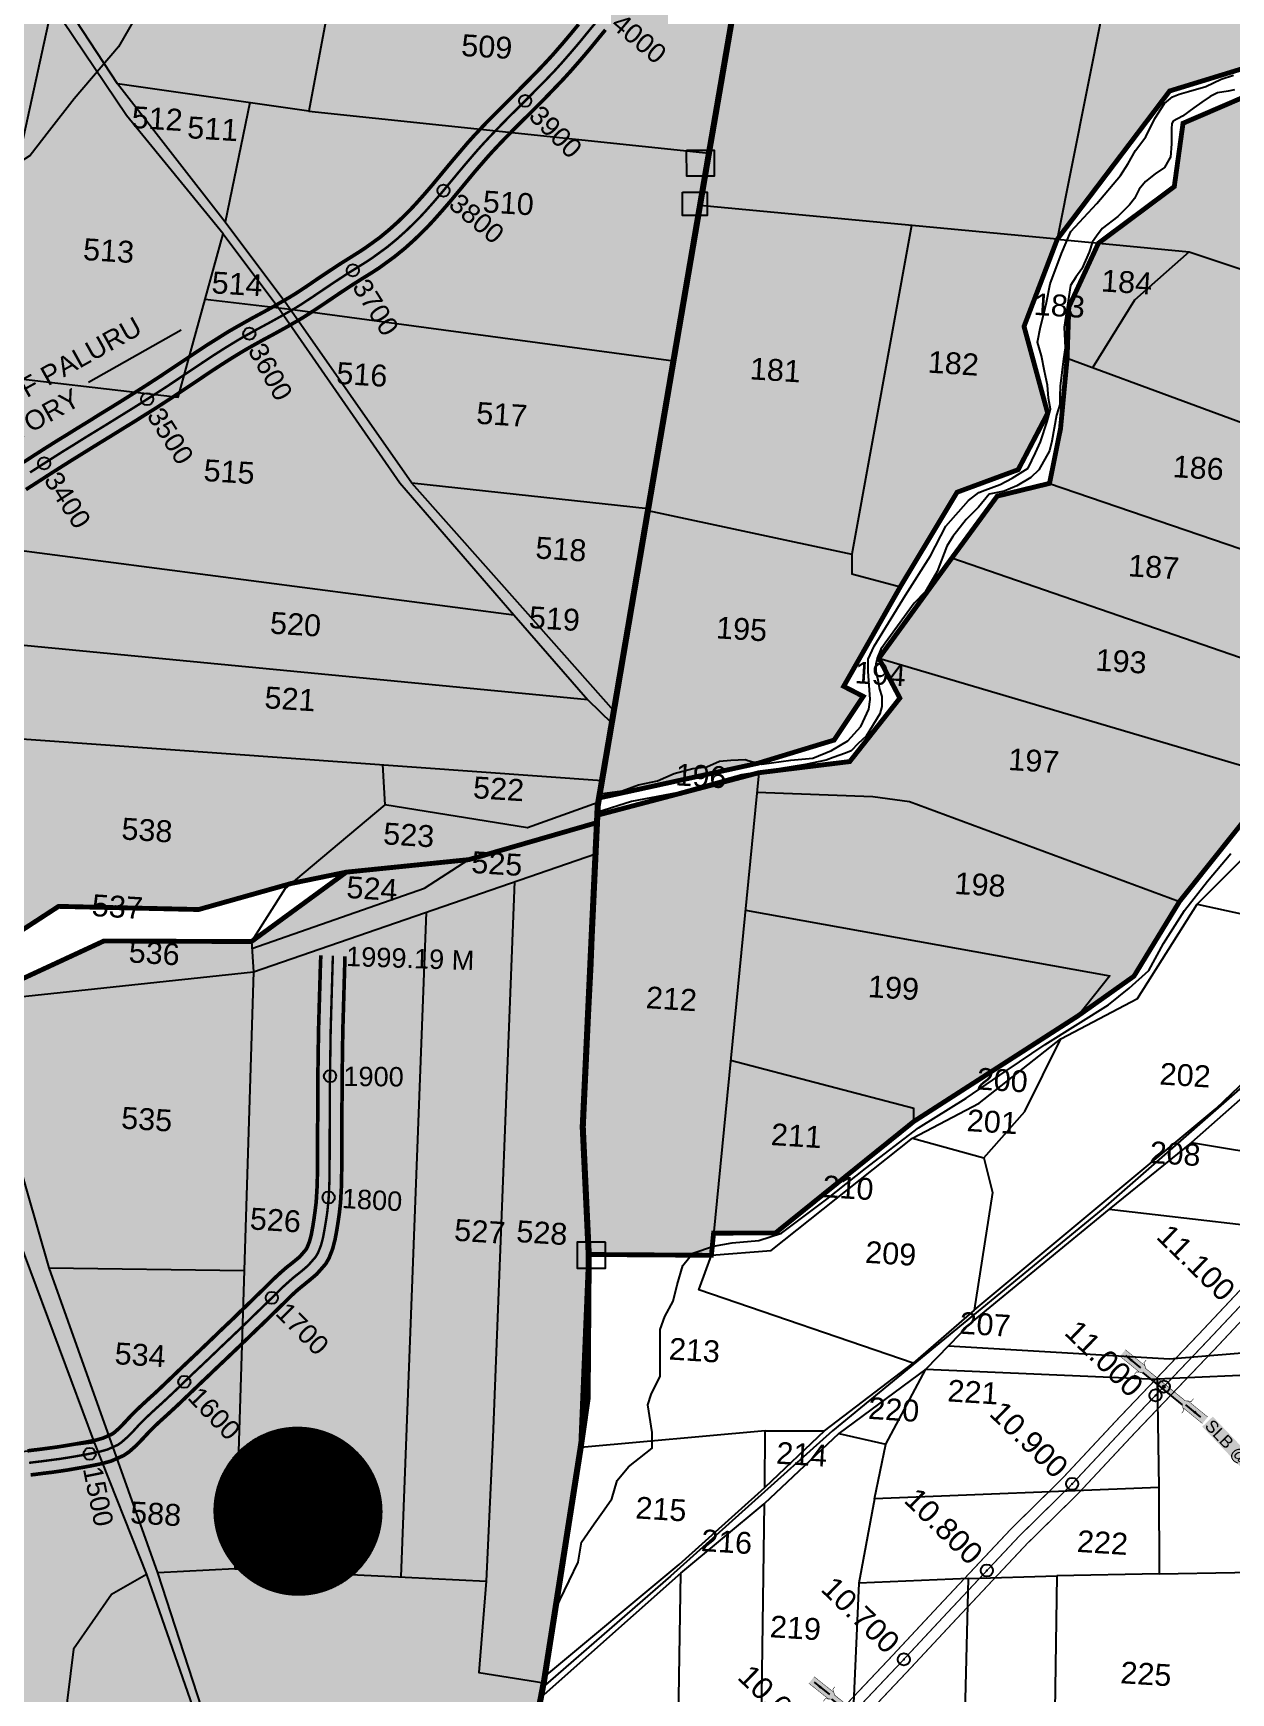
# Model space of a CAD drawing. Header units: inches. Extents: x 201618 to 222325, y 1599056 to 1612709.
# Drawn here: x 206832 to 207819, y 1606445 to 1607812 of the extents above; entities that cross this region are included whole.
import ezdxf
from ezdxf.enums import TextEntityAlignment as Align

# ---------------------------------------------------------------- set-up
doc = ezdxf.new("R2010")
doc.units = ezdxf.units.IN
doc.header["$LTSCALE"] = 15
doc.header["$MEASUREMENT"] = 0
doc.header["$PDMODE"] = 32
doc.header["$PDSIZE"] = 10
doc.linetypes.add('ACAD_ISO02W100', pattern=[15, 12, -3])
doc.linetypes.add('HIDDEN2', pattern=[0.1875, 0.125, -0.0625])
for name, color, linetype in [('CANAL1', 7, 'Continuous'), ('CHANAGE', 1, 'Continuous'), ('CSMark', 72, 'Continuous'), ('PAPER SIZE', 5, 'Continuous'), ('PLOT', 7, 'Continuous'), ('PLOTS NO', 7, 'Continuous'), ('ROAD', 1, 'Continuous'), ('STREAM', 4, 'Continuous'), ('STREAMS', 4, 'Continuous'), ('STRUCTURE', 5, 'Continuous'), ('text2', 7, 'Continuous'), ('VILLAGE BOUNDARY STONES', 1, 'Continuous'), ('VILLAGE BOUNDAY', 5, 'Continuous'), ('WUA-12', 3, 'Continuous')]:
    doc.layers.add(name, color=color, linetype=linetype)
doc.styles.get("Standard").update_dxf_attribs({"font": 'arial.ttf'})
doc.dimstyles.get("Standard").update_dxf_attribs({"dimtxt": 0.18, "dimasz": 0.18, "dimexe": 0.18, "dimexo": 0.0625, "dimgap": 0.09, "dimtad": 0, "dimtih": 1, "dimtoh": 1, "dimdec": 4, "dimzin": 0, "dimdsep": 46, "dimtxsty": 'Standard', "dimcen": 0.09, "dimadec": 0, "dimazin": 0, "dimtfac": 1, "dimtdec": 4, "dimtofl": 0, "dimtmove": 0, "dimatfit": 3, "dimfxl": 1, "dimtolj": 1, "dimtzin": 0, "dimarcsym": 0})

# ---------------------------------------------------------------- blocks, each defined once
blk = doc.blocks.new('SLB')
at = {"layer": 'STRUCTURE'}
h = blk.add_hatch(dxfattribs=at)
h.set_pattern_fill('DOTS', color=6, scale=20, angle=320.3722, style=0)
h.set_pattern_definition([(320.372247934, (-159.4327, -72.9564), (1.2786241598, 0.5641323054), [0, -1.25])])
h.paths.add_polyline_path([(769699.5, 1706871.1), (769699.5, 1706861.1), (769729.1, 1706861.1), (769732.1, 1706863.1), (769792.1, 1706863.1), (769795.1, 1706861.1), (769824.7, 1706861.1), (769824.7, 1706871.1), (769795.1, 1706871.1), (769792.1, 1706869.1), (769732.1, 1706869.1), (769729.1, 1706871.1)])
at = {"layer": 'STRUCTURE', "color": 6, "linetype": 'ACAD_ISO02W100', "ltscale": 0.5, "const_width": 0.5}
for points in [[(769699.5, 1706871.1), (769729.1, 1706871.1)], [(769795.1, 1706871.1), (769824.7, 1706871.1)], [(769699.5, 1706861.1), (769729.1, 1706861.1)], [(769795.1, 1706861.1), (769824.7, 1706861.1)]]:
    blk.add_lwpolyline(points, dxfattribs=at)
at = {"layer": 'STRUCTURE', "color": 6, "const_width": 0.628}
for points in [[(769726.1, 1706877.1), (769726.1, 1706873.1), (769732.1, 1706869.1), (769792.1, 1706869.1), (769798.1, 1706873.1), (769798.1, 1706877.1)], [(769726.1, 1706855.1), (769726.1, 1706859.1), (769732.1, 1706863.1), (769792.1, 1706863.1), (769798.1, 1706859.1), (769798.1, 1706855.1)]]:
    blk.add_lwpolyline(points, dxfattribs=at)
at = {"layer": 'STRUCTURE', "color": 6}
blk.add_lwpolyline([(769732.1, 1706863.1), (769792.1, 1706863.1)], dxfattribs=at)
blk.add_lwpolyline([(769732.1, 1706863.1), (769792.1, 1706863.1)], dxfattribs=at)
at = {"layer": 'STRUCTURE', "color": 0}
blk.add_circle((769762.1, 1706866.1), 1.24, dxfattribs=at)
for points in [[(769703.8, 1706866), (769726.7, 1706866)], [(769818.6, 1706865.8), (769795.7, 1706865.8)]]:
    blk.add_leader(points, dimstyle='Standard', override={"dimasz": 10, "dimgap": 0.09, "dimtad": 0}, dxfattribs=at)

msp = doc.modelspace()

# ---------------------------------------------------------------- hatches: boundary and pattern name
at = {"layer": 'PLOTS NO', "true_color": 0x105689}
h = msp.add_hatch(color=146, dxfattribs=at)
h.dxf.hatch_style = 1
h.paths.add_polyline_path([(207298.5, 1607182.2), (207301, 1607196.7), (207309.4, 1607244.2), (207338.8, 1607419.1), (207359.9, 1607542.5), (207381.7, 1607670.4), (207389.1, 1607713.4), (207408.8, 1607827.8), (207436.1, 1607945.6), (207453.6, 1607964.4), (207461.2, 1607982.9), (207461.7, 1607997.8), (207462.3, 1608021.1), (207465.9, 1608047.8), (207477.2, 1608092.5), (207499.6, 1608302.5), (207550.5, 1608274.7), (207580.7, 1608363.2), (207629.1, 1608349.1), (207644.5, 1608418.7), (207644.6, 1608423.9), (207686.2, 1608616.8), (207702.1, 1608634.3), (207725.9, 1608634.1), (207740.1, 1608635.7), (207744.1, 1608644.4), (207752.8, 1608649.5), (207773.9, 1608653.6), (207782.6, 1608655.7), (207786.3, 1608661.7), (207808.8, 1608674.3), (207838.3, 1608683.3), (207844.2, 1608693.8), (207847.8, 1608714.6), (207851.3, 1608740.3), (207858.1, 1608759.2), (207875.1, 1608772.6), (207883.1, 1608791.9), (207893.3, 1608807.5), (207900.4, 1608809.8), (207914.3, 1608810), (207923.2, 1608809.9), (207944, 1608808.7), (207958.6, 1608812.2), (207968, 1608812.2), (207987.3, 1608809.3), (207997.3, 1608807.6), (208007.6, 1608809), (208019.5, 1608813.9), (208031.8, 1608820.7), (208042, 1608820.4), (208057.1, 1608820.4), (208069.2, 1608821.3), (208093.7, 1608832.5), (208108.1, 1608832.5), (208121.9, 1608830.6), (208147.4, 1608833.5), (208173.7, 1608835.4), (208207.1, 1608836.1), (208234.9, 1608844), (208250.3, 1608840.5), (208270.5, 1608840.8), (208284.8, 1608843.6), (208310.2, 1608855.8), (208338.8, 1608871.7), (208365.3, 1608862.8), (208443.3, 1608928.6), (208550.8, 1609003.3), (208654.1, 1609029.5), (208852, 1608972.2), (208924, 1608972.5), (209018.8, 1608843.9), (209071.6, 1608732.1), (209058.2, 1608649.3), (209035.3, 1608653.8), (209025.3, 1608647.8), (208999.5, 1608655.4), (208968, 1608650), (208934.3, 1608636.3), (208905.7, 1608620.7), (208883.9, 1608610.3), (208878.5, 1608601.2), (208874.1, 1608597), (208857.9, 1608594.1), (208847.7, 1608591.9), (208817.1, 1608566), (208781.5, 1608554), (208737.4, 1608520.9), (208732.3, 1608513), (208723.3, 1608498.3), (208718.3, 1608488), (208712.4, 1608480.9), (208704.5, 1608477.9), (208686.6, 1608478.2), (208678.8, 1608477.1), (208661.4, 1608469.9), (208651.6, 1608460.8), (208646.9, 1608450.7), (208644.4, 1608440.6), (208637.7, 1608429.7), (208634.2, 1608423.6), (208632.2, 1608414.2), (208631.2, 1608396.2), (208709.3, 1608390.2), (208628.4, 1607995.2), (208576.4, 1607981.7), (208548.5, 1607981.7), (208456, 1607954.9), (208284.1, 1607963.1), (208235.5, 1607959.5), (208099.5, 1607854.6), (208036.5, 1607767.2), (208006.8, 1607752.6), (207858.1, 1607792.1), (207768.7, 1607764.7), (207676.1, 1607642.5), (207648.7, 1607570.7), (207668.2, 1607499.2), (207643.9, 1607452.7), (207593.5, 1607434.1), (207546.8, 1607356.3), (207500.1, 1607274.2), (207516.2, 1607265.9), (207492.2, 1607229.9), (207429.4, 1607210.8)])
at = {"layer": 'PLOTS NO', "true_color": 0xafd9aa}
h = msp.add_hatch(dxfattribs=at)
h.set_pattern_fill('ANSI31', color=9)
h.set_pattern_definition([(45, (0, 0), (-0.088388347648, 0.088388347648), [])])
h.paths.add_polyline_path([(206772.6, 1607040.4), (206707.5, 1607240), (206656.7, 1607433.3), (206639.9, 1607543.8), (206628.1, 1607622.4), (206554.1, 1608006.3), (206526.3, 1608068.2), (206513.6, 1608096.4), (206507, 1608232.5), (206579.6, 1608224.8), (206610.5, 1608182.6), (206621.3, 1608184), (206657.4, 1608285.3), (206774.3, 1608241.5), (206797.5, 1608325), (206844.9, 1608491.3), (206883.4, 1608635.4), (207009.9, 1608580.5), (207173.5, 1608532.5), (207225, 1608525.4), (207301.4, 1608499.1), (207419.1, 1608468.8), (207487.9, 1608454), (207476.5, 1608429), (207449.4, 1608133.8), (207429.9, 1607992.5), (207408.8, 1607827.8), (207389.1, 1607713.4), (207381.7, 1607670.4), (207359.9, 1607542.5), (207338.8, 1607419.1), (207309, 1607243.8), (207297.9, 1607178.4), (207296.8, 1607161.9), (207191.2, 1607131.4), (207090.3, 1607121.1), (207045, 1607111.8), (206968.6, 1607090.3), (206853.2, 1607092.9)])
at = {"layer": 'PLOTS NO', "true_color": 0xc7c8ca}
h = msp.add_hatch(color=9, dxfattribs=at)
h.dxf.hatch_style = 1
h.paths.add_polyline_path([(207290, 1606806.1), (207285.1, 1606911.1), (207292, 1607044), (207295.6, 1607136.3), (207296.8, 1607161.9), (207297.1, 1607168), (207430.2, 1607203), (207505.1, 1607212.2), (207546.4, 1607264.5), (207529.1, 1607297.3), (207589.2, 1607379.9), (207626.6, 1607430.9), (207669.7, 1607441.4), (207678.8, 1607486.6), (207684.2, 1607544.3), (207685.6, 1607586.6), (207710, 1607639.3), (207772.5, 1607685.9), (207779.7, 1607738.1), (207857.5, 1607771.6), (207974.8, 1607709.6), (208015.4, 1607718), (208068.9, 1607768.5), (208109.3, 1607821.2), (208153.7, 1607880.1), (208217.8, 1607899.1), (208272.8, 1607920), (208312.7, 1607917.5), (208321, 1607912.8), (208378.8, 1607917.5), (208487.7, 1607924.5), (208608.2, 1607945.3), (208714.3, 1607916.4), (208700.6, 1607878.5), (208657.9, 1607804), (208611.8, 1607708.2), (208548, 1607738.9), (208502.5, 1607695), (208459.2, 1607603.5), (208402.1, 1607575.8), (208310.7, 1607608.9), (208274.4, 1607619.6), (208202.9, 1607602.2), (208188.7, 1607573.8), (208163, 1607541.4), (208126.9, 1607454.1), (208007.7, 1607438.7), (207961.6, 1607405.6), (207919.3, 1607341), (207864.5, 1607284.8), (207841, 1607205.2), (207828.6, 1607161.8), (207776.8, 1607096.9), (207739.3, 1607035.4), (207692.9, 1607002.5), (207557.9, 1606915.7), (207443.9, 1606823.8), (207392.9, 1606823.7), (207391.1, 1606805.4)])
at = {"layer": 'PLOTS NO', "true_color": 0xfeeab9}
h = msp.add_hatch(color=254, dxfattribs=at)
h.dxf.hatch_style = 1
h.paths.add_polyline_path([(205979.5, 1606260.4), (206034.4, 1606504.7), (206063.4, 1606602.7), (206088.8, 1606747.8), (206095.4, 1606767.2), (206159.4, 1606820.4), (206378.9, 1606740.7), (206428.6, 1606755.6), (206487.4, 1606803.5), (206531.7, 1606865.8), (206657.4, 1606960.1), (206774.1, 1607007.3), (206782.3, 1607014.2), (206890.6, 1607064.4), (207012.1, 1607063.9), (207090.3, 1607121.1), (207191.2, 1607131.4), (207296.8, 1607161.9), (207285.1, 1606911.1), (207290, 1606807), (207283.4, 1606647.1), (207253.3, 1606455.2), (207226.9, 1606316.9), (207204.6, 1606192.4), (207193.8, 1606115.3), (207158.8, 1606117.4), (207056, 1606155.4), (206991.5, 1606178.1), (206964.4, 1606194.1), (206935.5, 1606210.8), (206924.8, 1606215.2), (206910.2, 1606220.2), (206889.5, 1606224.5), (206869.2, 1606228.6), (206835.1, 1606229.1), (206799.9, 1606229.2), (206742.8, 1606228.8), (206699.5, 1606220.1), (206648.3, 1606210.3), (206510.5, 1606198.4), (206368.7, 1606243.9), (206258.6, 1606248.2), (206174.9, 1606251.7), (206128.4, 1606253.6), (206099.8, 1606254), (206047.7, 1606256.8)])
at = {"layer": 'text2'}
h = msp.add_hatch(dxfattribs=at)
h.set_pattern_fill('ANSI31', color=5)
h.set_pattern_definition([(45, (16187.20714, -6083.87053), (-0.088388347648, 0.088388347648), [])])
edge = h.paths.add_edge_path()
edge.add_arc((207050.6, 1606594.7), 69.1, 0, 360)
h.paths.add_polyline_path([(206972, 1606563.7), (207129.3, 1606563.7), (207129.3, 1606625.8), (206972, 1606625.8)], flags=9)

# ---------------------------------------------------------------- linework, layer by layer
at = {"layer": 'CANAL1', "color": 200, "linetype": 'ByBlock', "ltscale": 40, "const_width": 3}
for points in [[(206824.3, 1607458.8), (206833.2, 1607464.6), (206842.1, 1607470.3), (206852.1, 1607476.6), (206860.1, 1607481.5), (206869.1, 1607487.1), (206878.1, 1607492.6), (206887, 1607498.2), (206896, 1607503.7), (206904.9, 1607509.2), (206913.8, 1607514.8), (206922.7, 1607520.4), (206931.5, 1607526.1), (206936.6, 1607529.4), (206949, 1607537.7), (206957.7, 1607543.5), (206966.5, 1607549.4), (206975.4, 1607555.3), (206984.5, 1607561), (206993.6, 1607566.7), (207000.1, 1607570.4), (207012.3, 1607577.3), (207021.6, 1607582.3), (207030.7, 1607587.3), (207043.5, 1607594.7), (207048.4, 1607597.7), (207057.1, 1607603.4), (207065.7, 1607609.3), (207074.5, 1607615.2), (207085, 1607622.1), (207092.5, 1607626.8), (207101.4, 1607632.4), (207105.8, 1607635.3), (207117.9, 1607644), (207125.6, 1607650.4), (207133.2, 1607657.2), (207142.3, 1607666.1), (207147.5, 1607671.7), (207154.4, 1607679.4), (207161.1, 1607687.2), (207167.8, 1607695.3), (207174.5, 1607703.4), (207181.4, 1607711.6), (207190.8, 1607722.6), (207195.5, 1607727.8), (207202.8, 1607735.6), (207210.3, 1607743.3), (207217.8, 1607750.8), (207225.3, 1607758.3), (207232.7, 1607765.7), (207240.1, 1607773.2), (207247.4, 1607780.6), (207254.6, 1607788.2), (207260.3, 1607794.4), (207268.3, 1607803.6), (207275, 1607811.5), (207281.7, 1607819.6)], [(206826.3, 1607436.3), (206835.2, 1607442), (206844, 1607447.7), (206852.9, 1607453.4), (206862.7, 1607459.6), (206870.6, 1607464.5), (206879.6, 1607470.1), (206888.5, 1607475.6), (206897.5, 1607481.1), (206906.5, 1607486.7), (206915.5, 1607492.2), (206924.5, 1607497.9), (206933.5, 1607503.5), (206942.4, 1607509.3), (206947.6, 1607512.7), (206960.1, 1607521), (206968.9, 1607526.9), (206977.6, 1607532.8), (206986.3, 1607538.5), (206995.1, 1607544.1), (207003.9, 1607549.5), (207010, 1607553.1), (207021.9, 1607559.7), (207031.2, 1607564.7), (207040.6, 1607569.9), (207053.8, 1607577.5), (207059.2, 1607580.9), (207068.1, 1607586.8), (207076.9, 1607592.7), (207085.6, 1607598.6), (207095.8, 1607605.3), (207103.1, 1607609.9), (207112.1, 1607615.5), (207117.2, 1607618.8), (207130.1, 1607628.2), (207138.7, 1607635.2), (207146.9, 1607642.6), (207156.6, 1607652.1), (207162.2, 1607658.1), (207169.4, 1607666.2), (207176.4, 1607674.3), (207183.2, 1607682.5), (207189.9, 1607690.6), (207196.6, 1607698.7), (207205.8, 1607709.3), (207210.2, 1607714.2), (207217.3, 1607721.8), (207224.6, 1607729.3), (207231.9, 1607736.7), (207239.4, 1607744.1), (207246.9, 1607751.6), (207254.4, 1607759.1), (207261.8, 1607766.8), (207269.2, 1607774.5), (207275.2, 1607781.1), (207283.5, 1607790.6), (207290.4, 1607798.7), (207297.1, 1607806.9), (207303.8, 1607815.1)], [(206827.6, 1606644.3), (206831.3, 1606644.8), (206838.1, 1606645.6), (206844.8, 1606646.5), (206852.2, 1606647.5), (206857.9, 1606648.4), (206864.5, 1606649.5), (206871.1, 1606650.7), (206876.3, 1606651.6), (206884.2, 1606653.2), (206889.8, 1606654.8), (206897.1, 1606658), (206899, 1606659.3), (206903.3, 1606663.1), (206907.7, 1606667.7), (206912.9, 1606673.3), (206917.6, 1606678), (206922.7, 1606682.8), (206927.8, 1606687.5), (206931.6, 1606690.9), (206937.7, 1606696.6), (206942.5, 1606701.2), (206949.6, 1606708), (206952.4, 1606710.7), (206957.3, 1606715.4), (206962.3, 1606720.1), (206967.7, 1606725.2), (206972.2, 1606729.5), (206977.1, 1606734.2), (206982, 1606738.9), (206985.7, 1606742.5), (206991.8, 1606748.3), (206996.8, 1606753), (207003.7, 1606759.8), (207006.6, 1606762.5), (207011.4, 1606767.2), (207016.3, 1606772), (207021.6, 1606777.1), (207026, 1606781.5), (207031, 1606786.4), (207036.2, 1606791.2), (207040.4, 1606794.9), (207047.2, 1606800.3), (207051.8, 1606804.1), (207056.9, 1606810), (207058, 1606811.9), (207060, 1606816.9), (207061.5, 1606822.7), (207062.7, 1606829.3), (207063.7, 1606835.7), (207064.6, 1606842.2), (207065.4, 1606848.7), (207065.7, 1606852.9), (207066.2, 1606861.7), (207066.4, 1606868.3), (207066.5, 1606877.3), (207066.5, 1606881.8), (207066.6, 1606888.6), (207066.6, 1606895.5), (207066.6, 1606902.3), (207066.6, 1606909.1), (207066.7, 1606915.9), (207066.7, 1606922.7), (207066.7, 1606929.6), (207066.8, 1606936.4), (207066.8, 1606943.2), (207066.8, 1606950), (207066.9, 1606956.9), (207067, 1606963.7), (207067.1, 1606970.5), (207067.2, 1606977.4), (207067.3, 1606984.2), (207067.4, 1606991), (207067.6, 1606997.9), (207067.8, 1607004.7), (207068, 1607011.6), (207068.2, 1607018.4), (207068.4, 1607025.2), (207068.6, 1607032), (207068.8, 1607038.9), (207069, 1607045.7), (207069.3, 1607052.5)], [(206830.2, 1606624.5), (206833.8, 1606624.9), (206840.6, 1606625.8), (206847.4, 1606626.6), (206855.1, 1606627.7), (206861.1, 1606628.6), (206867.9, 1606629.8), (206874.8, 1606631), (206880.2, 1606632), (206888.9, 1606633.8), (206896.6, 1606635.9), (206906.9, 1606640.5), (206911.3, 1606643.5), (206917.1, 1606648.6), (206922.3, 1606654), (206927.4, 1606659.5), (206931.5, 1606663.7), (206936.3, 1606668.2), (206941.3, 1606672.7), (206945.1, 1606676.2), (206951.4, 1606682), (206956.4, 1606686.8), (206963.4, 1606693.5), (206966.2, 1606696.2), (206971.1, 1606700.9), (206976.1, 1606705.6), (206981.5, 1606710.8), (206985.9, 1606715), (206990.9, 1606719.7), (206995.8, 1606724.4), (206999.6, 1606728), (207005.7, 1606733.9), (207010.6, 1606738.6), (207017.6, 1606745.4), (207020.5, 1606748.1), (207025.4, 1606752.9), (207030.3, 1606757.7), (207035.6, 1606762.9), (207040, 1606767.2), (207044.7, 1606771.9), (207049.5, 1606776.3), (207053.2, 1606779.4), (207059.9, 1606784.8), (207065.9, 1606789.9), (207073.3, 1606798.3), (207076.1, 1606803.2), (207079, 1606810.7), (207081, 1606818.4), (207082.4, 1606825.9), (207083.5, 1606832.8), (207084.5, 1606839.7), (207085.3, 1606846.7), (207085.7, 1606851.5), (207086.2, 1606860.9), (207086.4, 1606867.9), (207086.5, 1606877.1), (207086.5, 1606881.7), (207086.6, 1606888.5), (207086.6, 1606895.4), (207086.6, 1606902.2), (207086.6, 1606909), (207086.7, 1606915.9), (207086.7, 1606922.7), (207086.7, 1606929.5), (207086.8, 1606936.3), (207086.8, 1606943.1), (207086.8, 1606949.9), (207086.9, 1606956.7), (207087, 1606963.5), (207087.1, 1606970.2), (207087.2, 1606977), (207087.3, 1606983.8), (207087.4, 1606990.6), (207087.6, 1606997.4), (207087.8, 1607004.2), (207088, 1607011), (207088.2, 1607017.8), (207088.4, 1607024.6), (207088.6, 1607031.4), (207088.8, 1607038.2), (207089, 1607045), (207089.2, 1607051.8)]]:
    msp.add_lwpolyline(points, dxfattribs=at)
at = {"layer": 'CANAL1', "color": 1, "linetype": 'HIDDEN2', "ltscale": 40, "const_width": 2}
msp.add_lwpolyline([(206829.7, 1607450.4), (206838.6, 1607456.1), (206847.5, 1607461.8), (206857.4, 1607468.1), (206865.4, 1607473), (206874.3, 1607478.6), (206883.3, 1607484.1), (206892.3, 1607489.6), (206901.3, 1607495.2), (206910.2, 1607500.7), (206919.2, 1607506.3), (206928.1, 1607512), (206937, 1607517.7), (206942.1, 1607521), (206954.5, 1607529.3), (206963.3, 1607535.2), (206972.1, 1607541.1), (206980.9, 1607546.9), (206989.8, 1607552.6), (206998.8, 1607558.1), (207005, 1607561.8), (207017.1, 1607568.5), (207026.4, 1607573.5), (207035.6, 1607578.6), (207048.7, 1607586.1), (207053.8, 1607589.3), (207062.6, 1607595.1), (207071.3, 1607601), (207080.1, 1607606.9), (207090.4, 1607613.7), (207097.8, 1607618.3), (207106.8, 1607623.9), (207111.5, 1607627), (207124, 1607636.1), (207132.1, 1607642.8), (207140, 1607649.9), (207149.4, 1607659.1), (207154.9, 1607664.9), (207161.9, 1607672.8), (207168.8, 1607680.8), (207175.5, 1607688.9), (207182.2, 1607697), (207189, 1607705.1), (207198.3, 1607715.9), (207202.9, 1607721), (207210.1, 1607728.7), (207217.4, 1607736.3), (207224.8, 1607743.8), (207232.3, 1607751.2), (207239.8, 1607758.7), (207247.2, 1607766.2), (207254.6, 1607773.7), (207261.9, 1607781.3), (207267.8, 1607787.8), (207275.9, 1607797.1), (207282.7, 1607805.1), (207289.4, 1607813.3), (207296.1, 1607821.4)], dxfattribs=at)
at = {"layer": 'CANAL1', "color": 1, "linetype": 'HIDDEN2', "ltscale": 30, "const_width": 2}
msp.add_lwpolyline([(206828.9, 1606634.4), (206832.5, 1606634.9), (206839.3, 1606635.7), (206846.1, 1606636.6), (206853.7, 1606637.6), (206859.5, 1606638.5), (206866.2, 1606639.6), (206872.9, 1606640.8), (206878.2, 1606641.8), (206886.6, 1606643.5), (206893.2, 1606645.3), (206902, 1606649.2), (206905.1, 1606651.4), (206910.2, 1606655.9), (206915, 1606660.8), (206920.1, 1606666.4), (206924.5, 1606670.8), (206929.5, 1606675.5), (206934.5, 1606680.1), (206938.3, 1606683.5), (206944.5, 1606689.3), (206949.5, 1606694), (206956.5, 1606700.8), (206959.3, 1606703.5), (206964.2, 1606708.2), (206969.2, 1606712.9), (206974.6, 1606718), (206979.1, 1606722.3), (206984, 1606727), (206988.9, 1606731.7), (206992.7, 1606735.3), (206998.8, 1606741.1), (207003.7, 1606745.8), (207010.7, 1606752.6), (207013.5, 1606755.3), (207018.4, 1606760.1), (207023.3, 1606764.8), (207028.6, 1606770), (207033, 1606774.4), (207037.8, 1606779.1), (207042.9, 1606783.7), (207046.8, 1606787.1), (207053.6, 1606792.5), (207058.8, 1606797), (207065.1, 1606804.2), (207067, 1606807.5), (207069.5, 1606813.8), (207071.2, 1606820.5), (207072.5, 1606827.6), (207073.6, 1606834.2), (207074.6, 1606841), (207075.3, 1606847.7), (207075.7, 1606852.2), (207076.2, 1606861.3), (207076.4, 1606868.1), (207076.5, 1606877.2), (207076.5, 1606881.8), (207076.6, 1606888.6), (207076.6, 1606895.4), (207076.6, 1606902.2), (207076.6, 1606909.1), (207076.7, 1606915.9), (207076.7, 1606922.7), (207076.7, 1606929.5), (207076.8, 1606936.3), (207076.8, 1606943.1), (207076.8, 1606950), (207076.9, 1606956.8), (207077, 1606963.6), (207077.1, 1606970.4), (207077.2, 1606977.2), (207077.3, 1606984), (207077.4, 1606990.8), (207077.6, 1606997.6), (207077.8, 1607004.5), (207078, 1607011.3), (207078.2, 1607018.1), (207078.4, 1607024.9), (207078.6, 1607031.7), (207078.8, 1607038.5), (207079, 1607045.4), (207079.2, 1607052.2)], dxfattribs=at)
at = {"layer": 'CANAL1', "color": 200, "const_width": 1}
for points in [[(207474.5, 1606406), (207539.5, 1606474.8), (207578.1, 1606516.2), (207638.3, 1606580.3), (207679.7, 1606621), (207726.7, 1606671.3), (207793.8, 1606741.6), (207840.3, 1606791.1)], [(207487.6, 1606393.7), (207552.6, 1606462.5), (207591.2, 1606503.9), (207651.1, 1606567.7), (207692.6, 1606608.4), (207739.8, 1606658.9), (207806.9, 1606729.2), (207853.2, 1606778.6)]]:
    msp.add_lwpolyline(points, dxfattribs=at)
at = {"layer": 'CANAL1', "color": 1, "linetype": 'HIDDEN2', "ltscale": 4, "const_width": 1}
msp.add_lwpolyline([(207481, 1606399.9), (207546, 1606468.6), (207584.6, 1606510), (207644.7, 1606574), (207686.1, 1606614.7), (207733.3, 1606665.1), (207800.3, 1606735.4), (207846.8, 1606784.8)], dxfattribs=at)
at = {"layer": 'CHANAGE'}
for p in [(207237.6, 1607756.5), (207170.3, 1607682.6), (207095.6, 1607616.9), (207010.4, 1607564.7), (206926.2, 1607510.8), (206841.3, 1607457.9), (207076.9, 1606953), (207075.7, 1606853), (207028.9, 1606770.4), (206956.8, 1606701.1), (206878.8, 1606641.9)]:
    msp.add_point(p, dxfattribs=at)
at = {"layer": 'PLOT'}
for points in [[(207310.7, 1607254), (207237.8, 1607336), (207144.2, 1607441.7), (207041.2, 1607588.9), (206990.6, 1607656.6), (206901.8, 1607770.6), (206856.2, 1607840.4), (206748.4, 1607985.5), (206621.3, 1608184), (206572.1, 1608252.8), (206475.4, 1608382.2), (206387.5, 1608504), (206336.8, 1608594.5), (206321, 1608617.8), (206268.1, 1608689.3), (206179.7, 1608794.9)], [(207607.5, 1606760.1), (207807.1, 1606926.5), (207870.6, 1606987.3), (208015.5, 1607087.6), (208111.8, 1607160.3), (208235.3, 1607274.2), (208335.1, 1607374.3), (208425.4, 1607460.2), (208482.2, 1607525), (208513.2, 1607580.4), (208536.8, 1607621.6), (208606.3, 1607696.8), (208657.9, 1607804), (208700.6, 1607878.5), (208714.3, 1607916.4), (208780.6, 1607956.4), (208924.2, 1608089.7), (209020.6, 1608179.1), (209063.8, 1608279.2)], [(209072.6, 1608229.2), (209025.2, 1608167), (208787.8, 1607948.4), (208711.5, 1607869.1), (208670.8, 1607796.5), (208618.5, 1607699.1), (208541.5, 1607614.7), (208491.9, 1607523.1), (208428.5, 1607451.8), (208276.8, 1607297.9), (208197.2, 1607219.8), (208113.7, 1607140.4), (208039.7, 1607093.4), (207885.3, 1606985.4), (207786.7, 1606898.3), (207718.8, 1606843.4), (207605.1, 1606750), (207567.9, 1606711.7), (207496.1, 1606658.5), (207434.7, 1606600.7)], [(207461, 1608131.4), (207762.1, 1608074.5), (207676.1, 1607642.5)], [(207676.1, 1607642.5), (207768.7, 1607764.7), (207858.1, 1607792.1), (208006.8, 1607752.6), (208036.5, 1607767.2), (208099.5, 1607854.6), (208235.5, 1607959.5), (208284.1, 1607963.1), (208272.8, 1607920), (208217.8, 1607899.1)], [(206772.6, 1607040.4), (206707.5, 1607240), (206656.7, 1607433.3), (206639.6, 1607546), (206628.1, 1607622.4), (206599.1, 1607864.2), (206847.9, 1607835.4), (206781.5, 1607532.3), (206639.9, 1607543.8)], [(207081.3, 1607865.6), (207059.3, 1607748.2), (206901.8, 1607770.6)], [(206781.5, 1607532.3), (206951.7, 1607512.4), (206988.7, 1607646.9), (206909.3, 1607744.6), (206847.9, 1607835.4)], [(207710, 1607639.3), (207772.4, 1607686.1), (207779.7, 1607738.1), (207857.5, 1607771.6), (207975.2, 1607710.2), (208015.4, 1607718), (207995.1, 1607561.8)], [(207010.9, 1607755.1), (206990.6, 1607656.6)], [(207059.3, 1607748.2), (207389.1, 1607713.4)], [(207546.8, 1607356.3), (207593.5, 1607434.1), (207644.1, 1607453.2), (207668.2, 1607499.2), (207648.7, 1607570.7), (207676.1, 1607642.5), (207381.7, 1607670.4)], [(207555.9, 1607653.9), (207506.9, 1607383.1)], [(206988.7, 1607646.9), (207033.8, 1607586.9), (207134.4, 1607441.8), (207228.2, 1607333), (207289.3, 1607263.2), (207309, 1607243.8)], [(207676.1, 1607642.5), (207784.7, 1607632.2), (207739.8, 1607592.3), (207705.1, 1607536.6)], [(207684.2, 1607544.3), (207685.6, 1607586.6), (207710, 1607639.3)], [(207784.7, 1607632.2), (207995.1, 1607561.8), (207970.2, 1607438.7)], [(206974, 1607593.3), (207044.1, 1607584.8), (207359.9, 1607542.5)], [(207919.3, 1607341), (207961.6, 1607405.6), (208007.7, 1607438.7), (207970.2, 1607438.7), (207684.2, 1607544.3), (207678.8, 1607486.6), (207669.7, 1607441.4)], [(207339.1, 1607420.5), (207144.3, 1607441.6)], [(207529.1, 1607297.3), (207589.2, 1607379.9), (207626.6, 1607430.9), (207669.7, 1607441.4), (207882.9, 1607368.6), (207878.9, 1607356.9), (207919.3, 1607341), (207864.5, 1607284.8), (207841, 1607205.2)], [(207338.8, 1607419.1), (207506.9, 1607383.1), (207506.9, 1607367), (207546.8, 1607356.3), (207500.1, 1607274.2), (207516.1, 1607266.6), (207492.2, 1607229.9), (207429.4, 1607210.8), (207298.5, 1607182.2)], [(206808.1, 1607387.9), (207228.2, 1607333)], [(207864.5, 1607284.8), (207589.2, 1607379.9)], [(207289.3, 1607263.2), (206796, 1607310.7), (206784.6, 1607233.8), (206708.8, 1607236)], [(207430.2, 1607203), (207505.1, 1607212.2), (207546.4, 1607264.5), (207529.1, 1607297.3), (207841, 1607205.2), (207828.6, 1607161.8), (207776.8, 1607096.9), (207739.3, 1607035.4), (207692.9, 1607002.5)], [(207556.9, 1606901.8), (207611.7, 1606930.7), (207679.1, 1606983.7), (207742.3, 1607016.9), (207791.3, 1607094.6), (207873.1, 1607176.8), (207862.8, 1607221.6), (207892.5, 1607276.8), (207907.5, 1607277.3), (208129.2, 1607265.7), (208132.1, 1607290.8), (208238.2, 1607277.1)], [(206784.6, 1607233.8), (207301, 1607196.7)], [(207120, 1607209.7), (207121.9, 1607176.6)], [(207297.1, 1607168), (207430.2, 1607203), (207391.1, 1606805.4)], [(207428.6, 1607187.1), (207524.2, 1607183.5), (207554.3, 1607179.3), (207776.8, 1607096.9)], [(207297.9, 1607178.4), (207239.5, 1607157.7), (207121.9, 1607176.6), (207039.9, 1607107.5), (207012.1, 1607063.9), (207013.9, 1607039)], [(207012.5, 1607058.2), (207154.8, 1607108), (207191.2, 1607131.4), (207296.8, 1607161.9)], [(207192.7, 1607131.9), (207090.3, 1607121.1), (207012.1, 1607063.9)], [(207013.9, 1607039), (207295.6, 1607136.3)], [(206782.3, 1607014.2), (206772.6, 1607040.4), (206853.2, 1607092.9), (206968.6, 1607090.3), (207045, 1607111.8)], [(207229, 1607113.3), (207211.1, 1606655.2), (207205.5, 1606537)], [(207791.3, 1607094.6), (207884.5, 1607074.5), (207893, 1607109.6), (208015.5, 1607087.6)], [(207135.4, 1606540.4), (207156.4, 1607088.2)], [(207419.1, 1607089.9), (207719.5, 1607035.8), (207692.9, 1607002.5), (207557.9, 1606915.7)], [(206782.3, 1607014.2), (206890.6, 1607064.4), (207012.1, 1607063.9)], [(207058.1, 1606173.3), (207036.4, 1606232), (206935.1, 1606543.9), (206845.4, 1606795.1), (206782.3, 1607014.2), (207013.9, 1607039), (206998.4, 1606547), (206935.1, 1606543.9)], [(207615.6, 1606885.7), (207649.4, 1606923.9), (207679.1, 1606983.7)], [(207392.9, 1606823.7), (207392.9, 1606823.7), (207443.9, 1606823.8), (207557.9, 1606915.7), (207558, 1606926.3), (207406.9, 1606965.8)], [(207391.1, 1606805.4), (207440.3, 1606809.4), (207556.9, 1606901.8), (207615.6, 1606885.7), (207622.8, 1606857.1), (207607.5, 1606760.1), (207557.4, 1606716.6)], [(207786.7, 1606898.3), (208086, 1606848.7), (208078.6, 1606801.6)], [(207718.8, 1606843.4), (208078.6, 1606801.6), (208074.5, 1606745.1)], [(206088.8, 1606747.8), (206176.4, 1606736.8), (206172.2, 1606715), (206243.9, 1606702.8), (206428.6, 1606755.6), (206487.4, 1606803.5), (206815.2, 1606831.8), (206882.6, 1606651.1), (206925.7, 1606542.3), (206989.2, 1606360.3), (207026.6, 1606228.4), (207050.2, 1606175.7)], [(207484.3, 1606660.9), (207557.4, 1606716.6), (207380.8, 1606777), (207391.1, 1606805.4), (207290, 1606806.1)], [(206845.4, 1606795.1), (207006.1, 1606793)], [(207586.5, 1606730.9), (207768.5, 1606720.2), (208071.5, 1606745), (208192.5, 1606748), (208189.8, 1606725.4)], [(207496.1, 1606658.5), (207534.8, 1606649.7), (207567.9, 1606711.7)], [(207567.9, 1606711.7), (207758.4, 1606703.3), (207759.9, 1606614.2), (207525.5, 1606604.7), (207534.8, 1606649.7)], [(207760, 1606542.9), (207947, 1606546.4), (207952.1, 1606603.6), (207956.6, 1606712.2), (207758.4, 1606703.3)], [(206700.1, 1606221.4), (206709.6, 1606629.4), (206882.6, 1606651.1)], [(207253.8, 1606458.3), (207364.6, 1606550.6), (207435.2, 1606614.2), (207435.3, 1606660.8), (207283.4, 1606647.1)], [(207435.3, 1606660.8), (207484.3, 1606660.9), (207435.2, 1606614.2)], [(207759.9, 1606614.2), (207760, 1606542.9), (207675.8, 1606541.3)], [(207366, 1606543.6), (207434.7, 1606600.7), (207429.9, 1606265), (207417.8, 1606264.6)], [(207525.5, 1606604.7), (207512.7, 1606535.3)], [(206925.7, 1606542.3), (206896.7, 1606525.9), (206865.5, 1606480.8), (206834.6, 1606229.3)], [(206998.4, 1606547), (207138.9, 1606540.2), (207205.5, 1606537), (207199.4, 1606461.8), (207252.9, 1606453.1)], [(207396.7, 1606163.5), (207417.8, 1606264.6), (207361.6, 1606270.6), (207366, 1606543.6), (207250.6, 1606441)], [(207592.5, 1606118.2), (207602.9, 1606539.1), (207675.8, 1606541.3), (207670.5, 1606189.4)], [(207602.9, 1606539.1), (207512.7, 1606535.3), (207500.3, 1606256.2)]]:
    msp.add_lwpolyline(points, dxfattribs=at)
at = {"layer": 'ROAD'}
msp.add_lwpolyline([(209068.2, 1608254.2), (209025.2, 1608171.9), (208740.9, 1607920.5), (208687.4, 1607846.7), (208653.3, 1607774.7), (208611.5, 1607695.7), (208589.2, 1607671.9), (208487.4, 1607524), (208428.8, 1607457.3), (208113.8, 1607148), (207907.2, 1607006.2), (207865.9, 1606976.8), (207713.9, 1606844.1), (207491, 1606660.7), (207357.5, 1606541), (207252.2, 1606449.6)], dxfattribs=at)
at = {"layer": 'STREAM'}
for points in [[(207299.1, 1607185.7), (207317.6, 1607188), (207331.1, 1607193), (207346.8, 1607196.3), (207360.4, 1607202.5), (207375.9, 1607206.4), (207387.3, 1607208), (207397.8, 1607212.6), (207407.2, 1607213.4), (207419.3, 1607213.8), (207421.1, 1607213.2), (207432.6, 1607210.1), (207456.5, 1607213.4), (207474.7, 1607215), (207490.1, 1607221.2), (207503.5, 1607229.3), (207514.2, 1607241.1), (207520.7, 1607255.4), (207521.8, 1607263.4), (207520.2, 1607286.7), (207520.2, 1607296.6), (207525.3, 1607307.4), (207551, 1607349.3), (207571.5, 1607381.7), (207584.3, 1607406.2), (207603, 1607427.4), (207611.4, 1607433.9), (207616.4, 1607435.7), (207629.1, 1607440.5), (207638.9, 1607445.6), (207652, 1607453.9), (207658.2, 1607466.6), (207662.2, 1607475.6), (207667.9, 1607492.4), (207670.5, 1607502.6), (207668.8, 1607511.7), (207668, 1607522.2), (207665.6, 1607533.9), (207663, 1607546.4), (207659.8, 1607557.8), (207662.2, 1607570.4), (207665.4, 1607582.3), (207667.2, 1607590.5), (207670.2, 1607605.7), (207679.7, 1607630.9), (207687.3, 1607648.8), (207708.7, 1607671.9), (207728.2, 1607695), (207734.4, 1607705), (207740.6, 1607715.6), (207749.1, 1607727), (207756.5, 1607742.1), (207764.5, 1607754.4), (207771.1, 1607759.8), (207776.5, 1607762.2), (207784.3, 1607764.4), (207798.4, 1607768.4), (207811.2, 1607774.4), (207821.2, 1607777.8)], [(207822, 1607765.6), (207816.9, 1607764.6), (207808.1, 1607763.2), (207802, 1607760.1), (207795.1, 1607755.6), (207788.7, 1607750.9), (207779.2, 1607744), (207771.5, 1607739.9), (207770.6, 1607737.8), (207770.1, 1607733.5), (207770.2, 1607726.8), (207770.3, 1607721.1), (207769.5, 1607710.2), (207768, 1607708), (207764.4, 1607701.7), (207756.8, 1607696.3), (207748.8, 1607690.1), (207743.7, 1607683.8), (207739.7, 1607676.1), (207735.6, 1607670.9), (207726, 1607661.4), (207713.1, 1607651.4), (207708.5, 1607645.2), (207705, 1607640.5), (207702.4, 1607632), (207696.2, 1607618.1), (207691.4, 1607611.2), (207687.1, 1607604.3), (207681.9, 1607570.2), (207682.5, 1607553.2), (207681.2, 1607544.1), (207678.5, 1607521.6), (207678.2, 1607513.3), (207678.2, 1607506.4), (207675.4, 1607497.7), (207671.6, 1607476.3), (207669.6, 1607468.2), (207660.9, 1607452.6), (207654.3, 1607446.2), (207642.9, 1607439.3), (207632.3, 1607435.1), (207620, 1607432.4), (207611.3, 1607421.8), (207601.1, 1607411.6), (207589.9, 1607397.5), (207585.1, 1607389.6), (207577.1, 1607368.7), (207567.4, 1607352.2), (207558.1, 1607342.6), (207530.7, 1607304.8), (207528.3, 1607298.9), (207526.7, 1607292.7), (207526.7, 1607286.6), (207528.3, 1607279.5), (207529.6, 1607271.9), (207531.5, 1607265.7), (207531.4, 1607257.7), (207529.8, 1607251.6), (207518.7, 1607233.1), (207511.9, 1607227), (207506.4, 1607221.1), (207501.7, 1607219), (207491.4, 1607215.6), (207485.8, 1607213.4), (207468.7, 1607209.9), (207438.1, 1607204.9), (207416.3, 1607201.2), (207363, 1607186.5), (207325.3, 1607179.2), (207296.6, 1607170.2)], [(207262.4, 1606513.2), (207273.8, 1606537.2), (207281.2, 1606552.7), (207284.1, 1606569.2), (207294.6, 1606584.3), (207302.7, 1606595.7), (207309, 1606604.8), (207313.5, 1606620), (207322.8, 1606631.2), (207337.2, 1606642.3), (207342.4, 1606646.4), (207342.4, 1606659.5), (207338.7, 1606682.1), (207341.5, 1606690.6), (207348.8, 1606705.8), (207349, 1606724.9), (207349, 1606744.2), (207352.8, 1606755.1), (207359.7, 1606767.7), (207362.9, 1606781.1), (207367.6, 1606797), (207375.7, 1606807.1), (207392.9, 1606812.9), (207408.2, 1606815.8), (207430.2, 1606817.5), (207449, 1606823.6), (207486.3, 1606851.8), (207518.2, 1606877), (207561.7, 1606910.4), (207601, 1606934.9), (207634.1, 1606957.4), (207666.2, 1606979.2), (207718.4, 1607011.9), (207735.3, 1607025.6), (207751.5, 1607040), (207763.5, 1607062.2), (207780.8, 1607089.5), (207799.8, 1607113.7), (207819.1, 1607136.5)]]:
    msp.add_lwpolyline(points, dxfattribs=at)
at = {"layer": 'STREAMS'}
msp.add_lwpolyline([(206924.2, 1607838.6), (206902.5, 1607801), (206866, 1607758.1), (206845.6, 1607732.2), (206829.9, 1607711.6), (206804.1, 1607695.1), (206792.3, 1607679.5), (206781.8, 1607663.3), (206781.3, 1607641.7), (206780.8, 1607615.7), (206772.4, 1607581.7), (206763.3, 1607546.6), (206733.2, 1607475), (206713.7, 1607428.5)], dxfattribs=at)
at = {"layer": 'text2', "color": 2, "linetype": 'Continuous'}
for p in [(207757.1, 1606690), (207688.3, 1606617.1), (207618.1, 1606545.7), (207549.6, 1606472.5)]:
    msp.add_point(p, dxfattribs=at)
at = {"layer": 'text2', "color": 3}
msp.add_point((207763.9, 1606697.2), dxfattribs=at)
at = {"layer": 'VILLAGE BOUNDARY STONES'}
for points in [[(207370.7, 1607716), (207393.3, 1607716), (207393.4, 1607694.6), (207370.8, 1607694.6)], [(207367.3, 1607681.4), (207387.5, 1607681.4), (207387.5, 1607662.2), (207367.3, 1607662.1)], [(207303.8, 1606816.3), (207280.6, 1606816.3), (207280.6, 1606794.7), (207303.8, 1606794.7)]]:
    msp.add_lwpolyline(points, close=True, dxfattribs=at)
at = {"layer": 'VILLAGE BOUNDAY', "linetype": 'ACAD_ISO02W100', "ltscale": 0.2, "const_width": 5}
msp.add_lwpolyline([(207461, 1608131.4), (207387.2, 1607702.6), (207338.8, 1607419.1), (207297.5, 1607176.2), (207285.1, 1606911.1), (207290, 1606807), (207289.1, 1606687.5), (207283.4, 1606647.1), (207253.3, 1606455.2), (207224.3, 1606303.3), (207204.6, 1606192.4), (207193.8, 1606115.3), (207161.9, 1606118.1), (206991.5, 1606178.1), (206935.5, 1606210.8), (206911.8, 1606220.2), (206868.3, 1606229.4), (206740.6, 1606229.1), (206649.1, 1606211.7), (206592.8, 1606205.2), (206510.5, 1606198.4), (206510.5, 1606198.4), (206368.7, 1606243.9)], dxfattribs=at)
at = {"layer": 'WUA-12', "color": 15, "const_width": 4}
for points in [[(207408.8, 1607827.8), (207389.1, 1607713.4), (207381.7, 1607670.4), (207359.9, 1607542.5), (207338.8, 1607419.1), (207309, 1607243.8), (207297.9, 1607178.4), (207296.8, 1607161.9), (207191.2, 1607131.4), (207090.3, 1607121.1), (207045, 1607111.8), (206968.6, 1607090.3), (206853.2, 1607092.9), (206772.6, 1607040.4)], [(207298.5, 1607182.2), (207301, 1607196.7), (207309.4, 1607244.2), (207338.8, 1607419.1), (207359.9, 1607542.5), (207381.7, 1607670.4), (207389.1, 1607713.4), (207408.8, 1607827.8)], [(207858.1, 1607792.1), (207768.7, 1607764.7), (207676.1, 1607642.5), (207648.7, 1607570.7), (207668.2, 1607499.2), (207643.9, 1607452.7), (207593.5, 1607434.1), (207546.8, 1607356.3), (207500.1, 1607274.2), (207516.2, 1607265.9), (207492.2, 1607229.9), (207429.4, 1607210.8), (207298.5, 1607182.2)], [(207290, 1606806.1), (207285.1, 1606911.1), (207292, 1607044), (207295.6, 1607136.3), (207296.8, 1607161.9), (207297.1, 1607168), (207430.2, 1607203), (207505.1, 1607212.2), (207546.4, 1607264.5), (207529.1, 1607297.3), (207589.2, 1607379.9), (207626.6, 1607430.9), (207669.7, 1607441.4), (207678.8, 1607486.6), (207684.2, 1607544.3), (207685.6, 1607586.6), (207710, 1607639.3), (207772.5, 1607685.9), (207779.7, 1607738.1), (207857.5, 1607771.6)], [(206782.3, 1607014.2), (206890.6, 1607064.4), (207012.1, 1607063.9), (207090.3, 1607121.1), (207191.2, 1607131.4), (207296.8, 1607161.9), (207285.1, 1606911.1), (207290, 1606807), (207283.4, 1606647.1), (207253.3, 1606455.2), (207226.9, 1606316.9), (207204.6, 1606192.4), (207193.8, 1606115.3), (207158.8, 1606117.4), (207056, 1606155.4), (206991.5, 1606178.1), (206964.4, 1606194.1), (206935.5, 1606210.8), (206924.8, 1606215.2), (206910.2, 1606220.2), (206889.5, 1606224.5), (206869.2, 1606228.6), (206835.1, 1606229.1), (206799.9, 1606229.2)], [(207828.6, 1607161.8), (207776.8, 1607096.9), (207739.3, 1607035.4), (207692.9, 1607002.5), (207557.9, 1606915.7), (207443.9, 1606823.8), (207392.9, 1606823.7), (207391.1, 1606805.4), (207290, 1606806.1)]]:
    msp.add_lwpolyline(points, dxfattribs=at)
at = {"layer": 'WUA-12', "const_width": 3}
for points in [[(207408.8, 1607827.8), (207389.1, 1607713.4), (207381.7, 1607670.4), (207359.9, 1607542.5), (207338.8, 1607419.1), (207309, 1607243.8), (207297.9, 1607178.4), (207296.8, 1607161.9), (207191.2, 1607131.4), (207090.3, 1607121.1), (207045, 1607111.8), (206968.6, 1607090.3), (206853.2, 1607092.9), (206772.6, 1607040.4)], [(207298.5, 1607182.2), (207301, 1607196.7), (207309.4, 1607244.2), (207338.8, 1607419.1), (207359.9, 1607542.5), (207381.7, 1607670.4), (207389.1, 1607713.4), (207408.8, 1607827.8)], [(207858.1, 1607792.1), (207768.7, 1607764.7), (207676.1, 1607642.5), (207648.7, 1607570.7), (207668.2, 1607499.2), (207643.9, 1607452.7), (207593.5, 1607434.1), (207546.8, 1607356.3), (207500.1, 1607274.2), (207516.2, 1607265.9), (207492.2, 1607229.9), (207429.4, 1607210.8), (207298.5, 1607182.2)], [(207290, 1606806.1), (207285.1, 1606911.1), (207292, 1607044), (207295.6, 1607136.3), (207296.8, 1607161.9), (207297.1, 1607168), (207430.2, 1607203), (207505.1, 1607212.2), (207546.4, 1607264.5), (207529.1, 1607297.3), (207589.2, 1607379.9), (207626.6, 1607430.9), (207669.7, 1607441.4), (207678.8, 1607486.6), (207684.2, 1607544.3), (207685.6, 1607586.6), (207710, 1607639.3), (207772.5, 1607685.9), (207779.7, 1607738.1), (207857.5, 1607771.6)], [(206782.3, 1607014.2), (206890.6, 1607064.4), (207012.1, 1607063.9), (207090.3, 1607121.1), (207191.2, 1607131.4), (207296.8, 1607161.9), (207285.1, 1606911.1), (207290, 1606807), (207283.4, 1606647.1), (207253.3, 1606455.2), (207226.9, 1606316.9), (207204.6, 1606192.4), (207193.8, 1606115.3), (207158.8, 1606117.4), (207056, 1606155.4), (206991.5, 1606178.1), (206964.4, 1606194.1), (206935.5, 1606210.8), (206924.8, 1606215.2), (206910.2, 1606220.2), (206889.5, 1606224.5), (206869.2, 1606228.6), (206835.1, 1606229.1), (206799.9, 1606229.2)], [(207828.6, 1607161.8), (207776.8, 1607096.9), (207739.3, 1607035.4), (207692.9, 1607002.5), (207557.9, 1606915.7), (207443.9, 1606823.8), (207392.9, 1606823.7), (207391.1, 1606805.4), (207290, 1606806.1)]]:
    msp.add_lwpolyline(points, dxfattribs=at)

# ---------------------------------------------------------------- block references
at = {"layer": 'STRUCTURE', "color": 0, "xscale": 0.7, "yscale": 0.7, "zscale": 0.7}
for p, rotation in [((-965287.3, 1022014.1), 320.7674228240665), ((-957798.9, 1006458.5), 321.5165361677001)]:
    msp.add_blockref('SLB', p, dxfattribs=dict(at, rotation=rotation))

# ---------------------------------------------------------------- texts
at = {"layer": 'CHANAGE'}
for s, rotation, p in [('4000', 320.0522, (207312.5, 1607824)), ('3900', 314.8648, (207245.3, 1607748.7)), ('3800', 320.1943, (207178.7, 1607675.6)), ('3700', 301.9761, (207101.4, 1607607.6)), ('3600', 299.0993, (207015.7, 1607555.1)), ('3500', 302.3584, (206932.1, 1607501.5)), ('3400', 302.5639, (206847.3, 1607448.6)), ('1999.19 M', 358.1035, (207090.2, 1607051.8)), ('1900', 359.5018, (207087.9, 1606952.9)), ('1800', 356.9052, (207086.7, 1606852.4)), ('1700', 314.7936, (207036.7, 1606762.6)), ('1600', 313.7693, (206964.4, 1606693.1)), ('1500', 281.4995, (206881, 1606631.2))]:
    msp.add_text(s, height=16, rotation=rotation, dxfattribs=at).set_placement(p, align=Align.MIDDLE_LEFT)
at = {"layer": 'CSMark', "color": 1}
for s, p in [('11.100', (207763, 1606826.3)), ('11.000', (207687.3, 1606747.3)), ('10.900', (207625.4, 1606680.6)), ('10.800', (207555.1, 1606609.2)), ('10.700', (207486.6, 1606536)), ('10.600', (207418, 1606463.4))]:
    msp.add_text(s, height=18, rotation=315.7011, dxfattribs=at).set_placement(p, align=Align.MIDDLE_LEFT)
at = {"layer": 'PLOTS NO'}
for s, p in [('509', (207184.6, 1607793.6)), ('512', (206913, 1607734.3)), ('511', (206958.8, 1607725.9)), ('510', (207202.3, 1607664.8)), ('513', (206873, 1607625.5)), ('514', (206978.9, 1607598.1)), ('184', (207711.8, 1607599.6)), ('183', (207656.4, 1607580.3)), ('516', (207081.7, 1607523.5)), ('181', (207422.4, 1607527.2)), ('182', (207569, 1607532.7)), ('517', (207197, 1607490.6)), ('515', (206972.3, 1607443.4)), ('186', (207770.8, 1607446.6)), ('518', (207245.7, 1607379.6)), ('187', (207734.1, 1607364.9)), ('520', (207027, 1607317.7)), ('519', (207240.3, 1607322.3)), ('195', (207394.5, 1607313.8)), ('194', (207508.8, 1607276.8)), ('193', (207707.2, 1607287.2)), ('521', (207022.5, 1607256.2)), ('197', (207635.3, 1607205.3)), ('522', (207194.3, 1607182.1)), ('196', (207361.1, 1607192.7)), ('538', (206904.6, 1607148.1)), ('523', (207120.3, 1607144.1)), ('525', (207192.9, 1607120.5)), ('524', (207090, 1607099.9)), ('198', (207591, 1607103.2)), ('537', (206880.2, 1607085)), ('536', (206910.6, 1607046.8)), ('199', (207519.7, 1607018.2)), ('212', (207336.7, 1607009.1)), ('200', (207609.3, 1606942.1)), ('202', (207760, 1606946.2)), ('535', (206904.4, 1606909.9)), ('201', (207601.1, 1606907.8)), ('211', (207439.7, 1606896.3)), ('208', (207751.7, 1606881.5)), ('210', (207482.2, 1606853.4)), ('526', (207010.4, 1606826.8)), ('527', (207178.8, 1606817.5)), ('528', (207230, 1606816.4)), ('209', (207517.4, 1606799.3)), ('207', (207595.1, 1606740.9)), ('534', (206899, 1606715.8)), ('213', (207355.7, 1606719.6)), ('221', (207585.2, 1606685.1)), ('220', (207519.9, 1606670.7)), ('214', (207444.1, 1606633.8)), ('588', (206911.8, 1606584.8)), ('215', (207328.1, 1606588.7)), ('216', (207382.2, 1606561.8)), ('222', (207691.9, 1606561.1)), ('219', (207438.9, 1606490.8)), ('225', (207727.7, 1606452.9))]:
    msp.add_text(s, height=18, rotation=356.3896, dxfattribs=at).set_placement(p)
at = {"layer": 'PLOTS NO', "color": 1}
msp.add_text('TC12', height=40, dxfattribs=at).set_placement((207050.6, 1606594.7), align=Align.MIDDLE_CENTER)
at = {"layer": 'STRUCTURE', "color": 5, "attachment_point": 1, "bg_fill": 1, "box_fill_scale": 1.1, "bg_fill_color": 7, "bg_fill_true_color": 16777215, "bg_fill_transparency": 0}
for s, insert, char_height, width, rotation in [('{\\C1;7L MINOR OF PALURU DISTRIBUTORY}', (206706.4, 1607462.5), 16, 273.397, 29.2075), ('SLB @KM 11.010', (207804.2, 1606671.1), 10, 111.464, 313.6334)]:
    msp.add_mtext(s, dxfattribs=dict(at, insert=insert, char_height=char_height, width=width, rotation=rotation))

# ---------------------------------------------------------------- leaders
at = {"layer": 'PAPER SIZE', "color": 1}
msp.add_leader([(206954.1, 1607567.7), (206877.8, 1607524.6)], dimstyle='Standard', override={"dimasz": 40, "dimgap": 0.09, "dimtad": 0, "dimtfill": 2, "dimtfillclr": 5}, dxfattribs=at)

doc.saveas('drawing.dxf')
